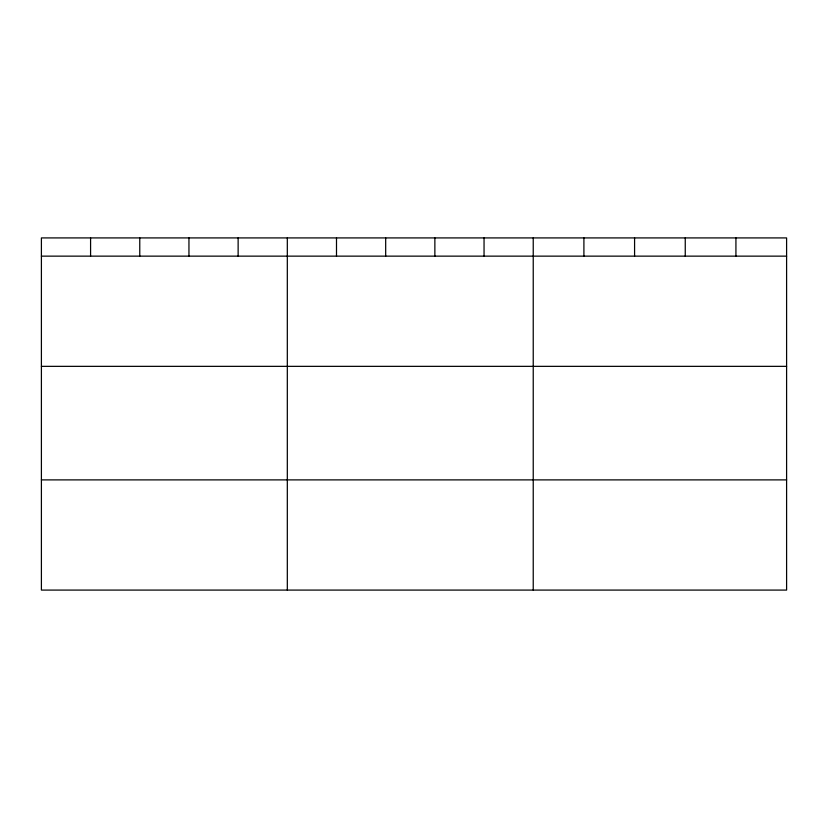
<?xml version="1.0" encoding="UTF-8"?>
<svg xmlns="http://www.w3.org/2000/svg" width="828" height="828" viewBox="0 0 828 828"><rect width="100%" height="100%" fill="white"/><g stroke="black" fill="none" stroke-linecap="round" stroke-linejoin="round"><path stroke-width="1.24" d="M786.6 256.142L786.6 590.085L41.4 590.085L41.4 237.915L786.6 237.915L786.6 256.142L41.4 256.142M41.4 366.349L786.6 366.349M41.4 479.888L786.6 479.888M735.926 237.915L735.926 256.142M685.253 237.915L685.253 256.142M634.579 237.915L634.579 256.142M583.906 237.915L583.906 256.142M533.232 237.915L533.232 590.085M484.049 237.915L484.049 256.142M434.866 237.915L434.866 256.142M385.682 237.915L385.682 256.142M336.499 237.915L336.499 256.142M287.316 237.915L287.316 590.085M238.133 237.915L238.133 256.142M188.95 237.915L188.95 256.142M139.766 237.915L139.766 256.142M90.583 237.915L90.583 256.142"/></g></svg>
